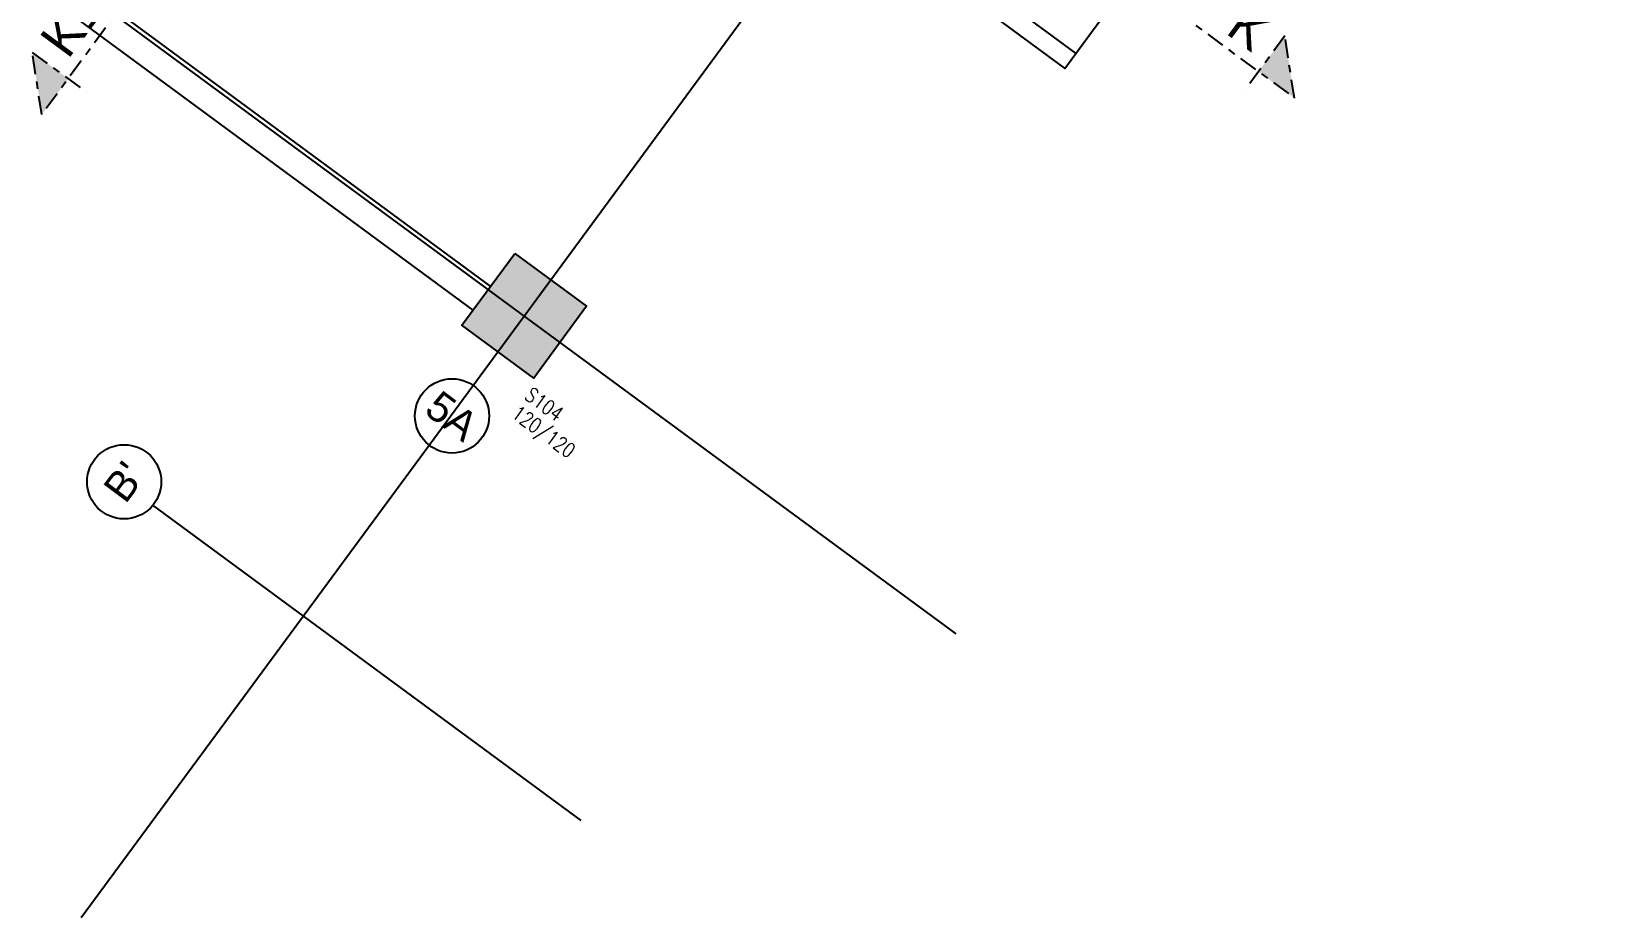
# Model space of a CAD drawing. Header units: millimetres. Extents: x 400392 to 401186, y 4543812 to 4544115.
# Drawn here: x 400744.99 to 400766.15, y 4544061.36 to 4544073.3 of the extents above; entities that cross this region are included whole.
import ezdxf
from ezdxf.enums import TextEntityAlignment as Align

# ---------------------------------------------------------------- set-up
doc = ezdxf.new("R2010")
doc.units = ezdxf.units.MM
doc.linetypes.add('AKS', pattern=[3, 2.5, -0.25, 0, -0.25])
doc.linetypes.add('CENTER', pattern=[2, 1.25, -0.25, 0.25, -0.25])
for name, color, linetype in [('aks prota', 2, 'AKS'), ('caks prota', 4, 'Continuous'), ('kesit tarama prota', 252, 'Continuous'), ('kiriş prota', 6, 'Continuous'), ('kolon prota', 1, 'Continuous'), ('kolon tarama prota', 252, 'Continuous'), ('lkolon prota', 4, 'Continuous'), ('skesit prota', 7, 'Continuous'), ('taks prota', 7, 'Continuous'), ('tkesit prota', 7, 'Continuous'), ('tkolon prota', 6, 'Continuous')]:
    doc.layers.add(name, color=color, linetype=linetype)
doc.styles.add('Arial', font='Arial.ttf')
doc.styles.add('TAKS', font='Arial Unicode.ttf')
doc.styles.add('tkolon', font='romanstw.shx')

# ---------------------------------------------------------------- blocks, each defined once
blk = doc.blocks.new('K-K Kesiti')
at = {"layer": 'kesit tarama prota'}
h = blk.add_hatch(color=256, dxfattribs=at)
h.dxf.hatch_style = 1
h.paths.add_polyline_path([(401471.068, 4543988.36), (401471.668, 4543987.76), (401471.068, 4543987.76)])
h = blk.add_hatch(color=256, dxfattribs=at)
h.dxf.hatch_style = 1
h.paths.add_polyline_path([(401457.606, 4543978.171), (401458.206, 4543977.571), (401458.206, 4543978.171)])
at = {"layer": 'kolon tarama prota'}
h = blk.add_hatch(color=256, dxfattribs=at)
h.dxf.hatch_style = 1
h.paths.add_polyline_path([(401464.45, 4543979.844), (401465.65, 4543979.844), (401465.65, 4543978.644), (401464.45, 4543978.644)])
at = {"layer": 'aks prota', "ltscale": 10}
for p, q in [((401465.05, 4543977.081), (401465.05, 4544003.733)), ((401472.276, 4543979.244), (401439.383, 4543979.244))]:
    blk.add_line(p, q, dxfattribs=at)
at = {"layer": 'kiriş prota'}
blk.add_lwpolyline([(401455.435, 4543981.995), (401459.435, 4543981.995), (401459.43, 4543986.244), (401468.941, 4543986.244), (401468.941, 4543986.749), (401468.941, 4543990.244), (401455.43, 4543990.244)], close=True, dxfattribs=at)
for points in [[(401463.958, 4543989.994), (401463.958, 4543986.499), (401468.941, 4543986.499)], [(401456.15, 4543979.294), (401464.45, 4543979.294)], [(401456.15, 4543978.894), (401464.45, 4543978.894)]]:
    blk.add_lwpolyline(points, dxfattribs=at)
at = {"layer": 'kolon prota', "color": 1}
blk.add_lwpolyline([(401464.45, 4543979.844), (401465.65, 4543979.844), (401465.65, 4543978.644), (401464.45, 4543978.644)], close=True, dxfattribs=at)
at = {"layer": 'skesit prota', "linetype": 'CENTER', "ltscale": 0.2}
for p, q in [((401471.068, 4543988.36), (401471.068, 4543987.46)), ((401471.668, 4543987.76), (401471.068, 4543988.36)), ((401457.606, 4543978.171), (401458.506, 4543978.171)), ((401458.206, 4543977.571), (401457.606, 4543978.171))]:
    blk.add_line(p, q, dxfattribs=at)
for points in [[(401469.668, 4543987.76), (401471.668, 4543987.76)], [(401458.206, 4543979.571), (401458.206, 4543977.571)]]:
    blk.add_lwpolyline(points, dxfattribs=at)
at = {"layer": 'lkolon prota', "style": 'tkolon', "width": 0.8}
blk.add_text('120/120', height=0.2, dxfattribs=at).set_placement((401465.7, 4543978.043))
at = {"layer": 'tkesit prota', "style": 'Arial'}
blk.add_text('K', height=0.5, dxfattribs=at).set_placement((401470.388, 4543987.91))
blk.add_text('K1', height=0.5, rotation=90, dxfattribs=at).set_placement((401458.056, 4543978.371))
at = {"layer": 'tkolon prota', "style": 'tkolon', "width": 0.8}
blk.add_text('S104', height=0.2, dxfattribs=at).set_placement((401465.7, 4543978.343))

msp = doc.modelspace()

# ---------------------------------------------------------------- linework, layer by layer
at = {"layer": 'aks prota', "ltscale": 10}
for p, q in [((400745.65928, 4544061.36336), (400750.3467, 4544067.72986)), ((400752.3957, 4544062.66998), (400746.62438, 4544066.91919))]:
    msp.add_line(p, q, dxfattribs=at)
at = {"layer": 'caks prota', "ltscale": 0.05}
for centre in [(400750.65625, 4544068.12286), (400746.23689, 4544067.23518)]:
    msp.add_circle(centre, 0.5, dxfattribs=at)

# ---------------------------------------------------------------- block references
at = {"rotation": 323.6371180962271}
msp.add_blockref('K-K Kesiti', (-2616652.5094, 1122930.21436), dxfattribs=at)

# ---------------------------------------------------------------- texts
at = {"layer": 'taks prota', "style": 'TAKS'}
for s, rotation, p in [('5A', 323.142286, (400750.65625, 4544068.12286)), ("B'", 53.142286, (400746.23689, 4544067.23518))]:
    msp.add_text(s, height=0.4, rotation=rotation, dxfattribs=at).set_placement(p, align=Align.MIDDLE_CENTER)

doc.saveas('drawing.dxf')
